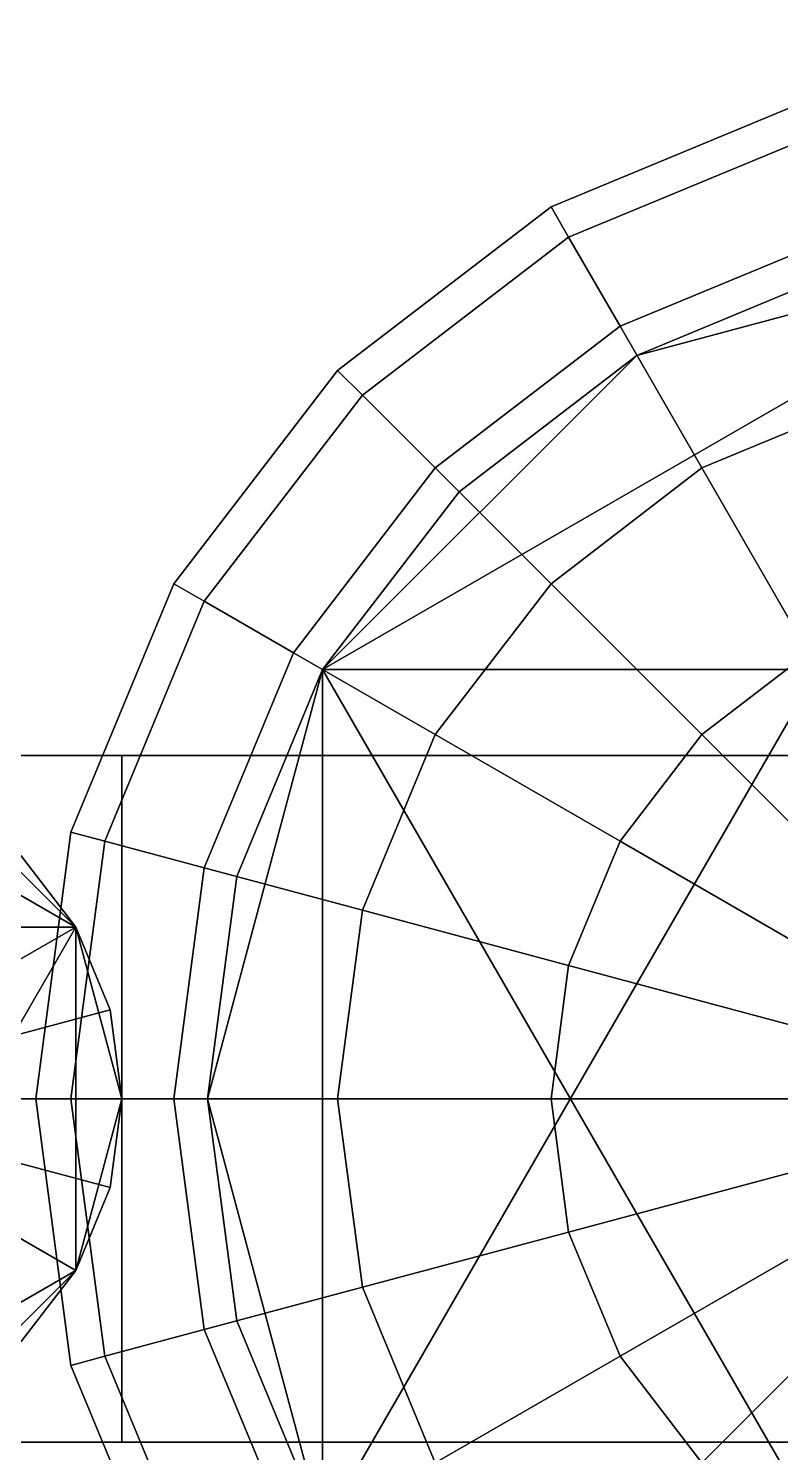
# Model space of a CAD drawing. Header units: metres. Extents: x -80 to 80, y -80 to 80.
# Drawn here: x -12.09 to -3.33, y -4.12 to 12.47 of the extents above; entities that cross this region are included whole.
import ezdxf

# ---------------------------------------------------------------- set-up
doc = ezdxf.new("R2010")
doc.units = ezdxf.units.M
for name, color, linetype in [('ARM_BASE', 3, 'Continuous'), ('ARM_GRIPPER', 6, 'Continuous'), ('ARM_JOINT', 5, 'Continuous'), ('ARM_LINK', 1, 'Continuous')]:
    doc.layers.add(name, color=color, linetype=linetype)

msp = doc.modelspace()

# ---------------------------------------------------------------- linework, layer by layer
at = {"layer": 'ARM_BASE'}
for points in [[(-80, -80), (-80, 80), (80, 80), (80, -80)], [(-80, -80, 90), (80, -80, 90), (80, 80, 90), (-80, 80, 90)]]:
    msp.add_3dface(points, dxfattribs=at)
at = {"layer": 'ARM_GRIPPER'}
for points in [[(-23, -4, 590), (-23, 4, 590), (23, 4, 590), (23, -4, 590)], [(-23, 4, 590), (-23, 4, 598), (23, 4, 598), (23, 4, 590)], [(-23, -4, 598), (23, -4, 598), (23, 4, 598), (-23, 4, 598)], [(-19, -4, 598), (-19, 4, 598), (-11, 4, 598), (-11, -4, 598)], [(-19, 4, 598), (-19, 4, 638), (-11, 4, 638), (-11, 4, 598)], [(-19, -4, 638), (-11, -4, 638), (-11, 4, 638), (-19, 4, 638)], [(-18.464, 2, 638), (-15, 4, 638), (-11.536, 2, 638)], [(-15, 4, 638), (-13, 3.464, 638), (-11.536, 2, 638)], [(-11, -4, 598), (-11, 4, 598), (-11, 4, 638), (-11, -4, 638)], [(-13, 3.464, 638), (-12.172, 2.828, 638), (-11.536, 2, 638)], [(-11.536, 2, 638), (-12.172, 2.828, 638), (-14.151, 0.849, 653), (-13.961, 0.6, 653)], [(-11.536, 2, 638), (-15, -4, 638), (-18.464, 2, 638)], [(-11.536, 2, 638), (-11.536, -2, 638), (-15, -4, 638)], [(-11.136, 1.035, 638), (-11.536, 2, 638), (-13.961, 0.6, 653), (-13.841, 0.311, 653)], [(-11.536, 2, 638), (-11.136, 1.035, 638), (-11, 0, 638)], [(-11.536, 2, 638), (-11, 0, 638), (-11.536, -2, 638)], [(-11, 0, 638), (-11.136, 1.035, 638), (-13.841, 0.311, 653), (-13.8, 0, 653)], [(-11.136, -1.035, 638), (-11, 0, 638), (-13.8, 0, 653), (-13.841, -0.311, 653)], [(-11, 0, 638), (-11.136, -1.035, 638), (-11.536, -2, 638)], [(-11.536, -2, 638), (-11.136, -1.035, 638), (-13.841, -0.311, 653), (-13.961, -0.6, 653)], [(-12.172, -2.828, 638), (-11.536, -2, 638), (-13.961, -0.6, 653), (-14.151, -0.849, 653)], [(-11.536, -2, 638), (-13, -3.464, 638), (-15, -4, 638)], [(-11.536, -2, 638), (-12.172, -2.828, 638), (-13, -3.464, 638)], [(-23, -4, 590), (23, -4, 590), (23, -4, 598), (-23, -4, 598)], [(-19, -4, 598), (-11, -4, 598), (-11, -4, 638), (-19, -4, 638)]]:
    msp.add_3dface(points, dxfattribs=at)
at = {"layer": 'ARM_JOINT'}
for points in [[(-3, 11.196, 86.894), (-5.796, 10.038, 86.894), (-6, 10.392, 90), (-3.106, 11.591, 90)], [(-3.106, 11.591, 90), (-6, 10.392, 90), (-5.796, 10.038, 93.106), (-3, 11.196, 93.106)], [(-3, 11.196, 226.894), (-5.796, 10.038, 226.894), (-6, 10.392, 230), (-3.106, 11.591, 230)], [(-3.106, 11.591, 230), (-6, 10.392, 230), (-5.796, 10.038, 233.106), (-3, 11.196, 233.106)], [(-3, 11.196, 346.894), (-5.796, 10.038, 346.894), (-6, 10.392, 350), (-3.106, 11.591, 350)], [(-3.106, 11.591, 350), (-6, 10.392, 350), (-5.796, 10.038, 353.106), (-3, 11.196, 353.106)], [(-3, 11.196, 446.894), (-5.796, 10.038, 446.894), (-6, 10.392, 450), (-3.106, 11.591, 450)], [(-3.106, 11.591, 450), (-6, 10.392, 450), (-5.796, 10.038, 453.106), (-3, 11.196, 453.106)], [(-3, 11.196, 526.894), (-5.796, 10.038, 526.894), (-6, 10.392, 530), (-3.106, 11.591, 530)], [(-3.106, 11.591, 530), (-6, 10.392, 530), (-5.796, 10.038, 533.106), (-3, 11.196, 533.106)], [(-2.69, 10.038, 84), (-5.196, 9, 84), (-5.796, 10.038, 86.894), (-3, 11.196, 86.894)], [(-3, 11.196, 93.106), (-5.796, 10.038, 93.106), (-5.196, 9, 96), (-2.69, 10.038, 96)], [(-2.69, 10.038, 224), (-5.196, 9, 224), (-5.796, 10.038, 226.894), (-3, 11.196, 226.894)], [(-3, 11.196, 233.106), (-5.796, 10.038, 233.106), (-5.196, 9, 236), (-2.69, 10.038, 236)], [(-2.69, 10.038, 344), (-5.196, 9, 344), (-5.796, 10.038, 346.894), (-3, 11.196, 346.894)], [(-3, 11.196, 353.106), (-5.796, 10.038, 353.106), (-5.196, 9, 356), (-2.69, 10.038, 356)], [(-2.69, 10.038, 444), (-5.196, 9, 444), (-5.796, 10.038, 446.894), (-3, 11.196, 446.894)], [(-3, 11.196, 453.106), (-5.796, 10.038, 453.106), (-5.196, 9, 456), (-2.69, 10.038, 456)], [(-2.69, 10.038, 524), (-5.196, 9, 524), (-5.796, 10.038, 526.894), (-3, 11.196, 526.894)], [(-3, 11.196, 533.106), (-5.796, 10.038, 533.106), (-5.196, 9, 536), (-2.69, 10.038, 536)], [(-5.796, 10.038, 86.894), (-8.196, 8.196, 86.894), (-8.485, 8.485, 90), (-6, 10.392, 90)], [(-6, 10.392, 90), (-8.485, 8.485, 90), (-8.196, 8.196, 93.106), (-5.796, 10.038, 93.106)], [(-5.796, 10.038, 226.894), (-8.196, 8.196, 226.894), (-8.485, 8.485, 230), (-6, 10.392, 230)], [(-6, 10.392, 230), (-8.485, 8.485, 230), (-8.196, 8.196, 233.106), (-5.796, 10.038, 233.106)], [(-5.796, 10.038, 346.894), (-8.196, 8.196, 346.894), (-8.485, 8.485, 350), (-6, 10.392, 350)], [(-6, 10.392, 350), (-8.485, 8.485, 350), (-8.196, 8.196, 353.106), (-5.796, 10.038, 353.106)], [(-5.796, 10.038, 446.894), (-8.196, 8.196, 446.894), (-8.485, 8.485, 450), (-6, 10.392, 450)], [(-6, 10.392, 450), (-8.485, 8.485, 450), (-8.196, 8.196, 453.106), (-5.796, 10.038, 453.106)], [(-5.796, 10.038, 526.894), (-8.196, 8.196, 526.894), (-8.485, 8.485, 530), (-6, 10.392, 530)], [(-6, 10.392, 530), (-8.485, 8.485, 530), (-8.196, 8.196, 533.106), (-5.796, 10.038, 533.106)], [(-5.196, 9, 84), (-7.348, 7.348, 84), (-8.196, 8.196, 86.894), (-5.796, 10.038, 86.894)], [(-5.796, 10.038, 93.106), (-8.196, 8.196, 93.106), (-7.348, 7.348, 96), (-5.196, 9, 96)], [(-5.196, 9, 224), (-7.348, 7.348, 224), (-8.196, 8.196, 226.894), (-5.796, 10.038, 226.894)], [(-5.796, 10.038, 233.106), (-8.196, 8.196, 233.106), (-7.348, 7.348, 236), (-5.196, 9, 236)], [(-5.196, 9, 344), (-7.348, 7.348, 344), (-8.196, 8.196, 346.894), (-5.796, 10.038, 346.894)], [(-5.796, 10.038, 353.106), (-8.196, 8.196, 353.106), (-7.348, 7.348, 356), (-5.196, 9, 356)], [(-5.196, 9, 444), (-7.348, 7.348, 444), (-8.196, 8.196, 446.894), (-5.796, 10.038, 446.894)], [(-5.796, 10.038, 453.106), (-8.196, 8.196, 453.106), (-7.348, 7.348, 456), (-5.196, 9, 456)], [(-5.196, 9, 524), (-7.348, 7.348, 524), (-8.196, 8.196, 526.894), (-5.796, 10.038, 526.894)], [(-5.796, 10.038, 533.106), (-8.196, 8.196, 533.106), (-7.348, 7.348, 536), (-5.196, 9, 536)], [(-2.196, 8.196, 81.515), (-4.243, 7.348, 81.515), (-5.196, 9, 84), (-2.69, 10.038, 84)], [(-2.69, 10.038, 96), (-5.196, 9, 96), (-4.243, 7.348, 98.485), (-2.196, 8.196, 98.485)], [(-2.196, 8.196, 221.515), (-4.243, 7.348, 221.515), (-5.196, 9, 224), (-2.69, 10.038, 224)], [(-2.69, 10.038, 236), (-5.196, 9, 236), (-4.243, 7.348, 238.485), (-2.196, 8.196, 238.485)], [(-2.196, 8.196, 341.515), (-4.243, 7.348, 341.515), (-5.196, 9, 344), (-2.69, 10.038, 344)], [(-2.69, 10.038, 356), (-5.196, 9, 356), (-4.243, 7.348, 358.485), (-2.196, 8.196, 358.485)], [(-2.196, 8.196, 441.515), (-4.243, 7.348, 441.515), (-5.196, 9, 444), (-2.69, 10.038, 444)], [(-2.69, 10.038, 456), (-5.196, 9, 456), (-4.243, 7.348, 458.485), (-2.196, 8.196, 458.485)], [(-2.196, 8.196, 521.515), (-4.243, 7.348, 521.515), (-5.196, 9, 524), (-2.69, 10.038, 524)], [(-2.69, 10.038, 536), (-5.196, 9, 536), (-4.243, 7.348, 538.485), (-2.196, 8.196, 538.485)], [(-4.243, 7.348, 81.515), (-6, 6, 81.515), (-7.348, 7.348, 84), (-5.196, 9, 84)], [(-5.196, 9, 96), (-7.348, 7.348, 96), (-6, 6, 98.485), (-4.243, 7.348, 98.485)], [(-4.243, 7.348, 221.515), (-6, 6, 221.515), (-7.348, 7.348, 224), (-5.196, 9, 224)], [(-5.196, 9, 236), (-7.348, 7.348, 236), (-6, 6, 238.485), (-4.243, 7.348, 238.485)], [(-4.243, 7.348, 341.515), (-6, 6, 341.515), (-7.348, 7.348, 344), (-5.196, 9, 344)], [(-5.196, 9, 356), (-7.348, 7.348, 356), (-6, 6, 358.485), (-4.243, 7.348, 358.485)], [(-4.243, 7.348, 441.515), (-6, 6, 441.515), (-7.348, 7.348, 444), (-5.196, 9, 444)], [(-5.196, 9, 456), (-7.348, 7.348, 456), (-6, 6, 458.485), (-4.243, 7.348, 458.485)], [(-4.243, 7.348, 521.515), (-6, 6, 521.515), (-7.348, 7.348, 524), (-5.196, 9, 524)], [(-5.196, 9, 536), (-7.348, 7.348, 536), (-6, 6, 538.485), (-4.243, 7.348, 538.485)], [(-8.196, 8.196, 86.894), (-10.038, 5.796, 86.894), (-10.392, 6, 90), (-8.485, 8.485, 90)], [(-8.485, 8.485, 90), (-10.392, 6, 90), (-10.038, 5.796, 93.106), (-8.196, 8.196, 93.106)], [(-8.196, 8.196, 226.894), (-10.038, 5.796, 226.894), (-10.392, 6, 230), (-8.485, 8.485, 230)], [(-8.485, 8.485, 230), (-10.392, 6, 230), (-10.038, 5.796, 233.106), (-8.196, 8.196, 233.106)], [(-8.196, 8.196, 346.894), (-10.038, 5.796, 346.894), (-10.392, 6, 350), (-8.485, 8.485, 350)], [(-8.485, 8.485, 350), (-10.392, 6, 350), (-10.038, 5.796, 353.106), (-8.196, 8.196, 353.106)], [(-8.196, 8.196, 446.894), (-10.038, 5.796, 446.894), (-10.392, 6, 450), (-8.485, 8.485, 450)], [(-8.485, 8.485, 450), (-10.392, 6, 450), (-10.038, 5.796, 453.106), (-8.196, 8.196, 453.106)], [(-8.196, 8.196, 526.894), (-10.038, 5.796, 526.894), (-10.392, 6, 530), (-8.485, 8.485, 530)], [(-8.485, 8.485, 530), (-10.392, 6, 530), (-10.038, 5.796, 533.106), (-8.196, 8.196, 533.106)], [(-7.348, 7.348, 84), (-9, 5.196, 84), (-10.038, 5.796, 86.894), (-8.196, 8.196, 86.894)], [(-8.196, 8.196, 93.106), (-10.038, 5.796, 93.106), (-9, 5.196, 96), (-7.348, 7.348, 96)], [(-7.348, 7.348, 224), (-9, 5.196, 224), (-10.038, 5.796, 226.894), (-8.196, 8.196, 226.894)], [(-8.196, 8.196, 233.106), (-10.038, 5.796, 233.106), (-9, 5.196, 236), (-7.348, 7.348, 236)], [(-7.348, 7.348, 344), (-9, 5.196, 344), (-10.038, 5.796, 346.894), (-8.196, 8.196, 346.894)], [(-8.196, 8.196, 353.106), (-10.038, 5.796, 353.106), (-9, 5.196, 356), (-7.348, 7.348, 356)], [(-7.348, 7.348, 444), (-9, 5.196, 444), (-10.038, 5.796, 446.894), (-8.196, 8.196, 446.894)], [(-8.196, 8.196, 453.106), (-10.038, 5.796, 453.106), (-9, 5.196, 456), (-7.348, 7.348, 456)], [(-7.348, 7.348, 524), (-9, 5.196, 524), (-10.038, 5.796, 526.894), (-8.196, 8.196, 526.894)], [(-8.196, 8.196, 533.106), (-10.038, 5.796, 533.106), (-9, 5.196, 536), (-7.348, 7.348, 536)], [(-1.553, 5.796, 79.608), (-3, 5.196, 79.608), (-4.243, 7.348, 81.515), (-2.196, 8.196, 81.515)], [(-2.196, 8.196, 98.485), (-4.243, 7.348, 98.485), (-3, 5.196, 100.392), (-1.553, 5.796, 100.392)], [(-1.553, 5.796, 219.608), (-3, 5.196, 219.608), (-4.243, 7.348, 221.515), (-2.196, 8.196, 221.515)], [(-2.196, 8.196, 238.485), (-4.243, 7.348, 238.485), (-3, 5.196, 240.392), (-1.553, 5.796, 240.392)], [(-1.553, 5.796, 339.608), (-3, 5.196, 339.608), (-4.243, 7.348, 341.515), (-2.196, 8.196, 341.515)], [(-2.196, 8.196, 358.485), (-4.243, 7.348, 358.485), (-3, 5.196, 360.392), (-1.553, 5.796, 360.392)], [(-1.553, 5.796, 439.608), (-3, 5.196, 439.608), (-4.243, 7.348, 441.515), (-2.196, 8.196, 441.515)], [(-2.196, 8.196, 458.485), (-4.243, 7.348, 458.485), (-3, 5.196, 460.392), (-1.553, 5.796, 460.392)], [(-1.553, 5.796, 519.608), (-3, 5.196, 519.608), (-4.243, 7.348, 521.515), (-2.196, 8.196, 521.515)], [(-2.196, 8.196, 538.485), (-4.243, 7.348, 538.485), (-3, 5.196, 540.392), (-1.553, 5.796, 540.392)], [(-6, 6, 81.515), (-7.348, 4.243, 81.515), (-9, 5.196, 84), (-7.348, 7.348, 84)], [(-7.348, 7.348, 96), (-9, 5.196, 96), (-7.348, 4.243, 98.485), (-6, 6, 98.485)], [(-6, 6, 221.515), (-7.348, 4.243, 221.515), (-9, 5.196, 224), (-7.348, 7.348, 224)], [(-7.348, 7.348, 236), (-9, 5.196, 236), (-7.348, 4.243, 238.485), (-6, 6, 238.485)], [(-6, 6, 341.515), (-7.348, 4.243, 341.515), (-9, 5.196, 344), (-7.348, 7.348, 344)], [(-7.348, 7.348, 356), (-9, 5.196, 356), (-7.348, 4.243, 358.485), (-6, 6, 358.485)], [(-6, 6, 441.515), (-7.348, 4.243, 441.515), (-9, 5.196, 444), (-7.348, 7.348, 444)], [(-7.348, 7.348, 456), (-9, 5.196, 456), (-7.348, 4.243, 458.485), (-6, 6, 458.485)], [(-6, 6, 521.515), (-7.348, 4.243, 521.515), (-9, 5.196, 524), (-7.348, 7.348, 524)], [(-7.348, 7.348, 536), (-9, 5.196, 536), (-7.348, 4.243, 538.485), (-6, 6, 538.485)], [(-3, 5.196, 79.608), (-4.243, 4.243, 79.608), (-6, 6, 81.515), (-4.243, 7.348, 81.515)], [(-4.243, 7.348, 98.485), (-6, 6, 98.485), (-4.243, 4.243, 100.392), (-3, 5.196, 100.392)], [(-3, 5.196, 219.608), (-4.243, 4.243, 219.608), (-6, 6, 221.515), (-4.243, 7.348, 221.515)], [(-4.243, 7.348, 238.485), (-6, 6, 238.485), (-4.243, 4.243, 240.392), (-3, 5.196, 240.392)], [(-3, 5.196, 339.608), (-4.243, 4.243, 339.608), (-6, 6, 341.515), (-4.243, 7.348, 341.515)], [(-4.243, 7.348, 358.485), (-6, 6, 358.485), (-4.243, 4.243, 360.392), (-3, 5.196, 360.392)], [(-3, 5.196, 439.608), (-4.243, 4.243, 439.608), (-6, 6, 441.515), (-4.243, 7.348, 441.515)], [(-4.243, 7.348, 458.485), (-6, 6, 458.485), (-4.243, 4.243, 460.392), (-3, 5.196, 460.392)], [(-3, 5.196, 519.608), (-4.243, 4.243, 519.608), (-6, 6, 521.515), (-4.243, 7.348, 521.515)], [(-4.243, 7.348, 538.485), (-6, 6, 538.485), (-4.243, 4.243, 540.392), (-3, 5.196, 540.392)], [(-10.038, 5.796, 86.894), (-11.196, 3, 86.894), (-11.591, 3.106, 90), (-10.392, 6, 90)], [(-10.392, 6, 90), (-11.591, 3.106, 90), (-11.196, 3, 93.106), (-10.038, 5.796, 93.106)], [(-10.038, 5.796, 226.894), (-11.196, 3, 226.894), (-11.591, 3.106, 230), (-10.392, 6, 230)], [(-10.392, 6, 230), (-11.591, 3.106, 230), (-11.196, 3, 233.106), (-10.038, 5.796, 233.106)], [(-10.038, 5.796, 346.894), (-11.196, 3, 346.894), (-11.591, 3.106, 350), (-10.392, 6, 350)], [(-10.392, 6, 350), (-11.591, 3.106, 350), (-11.196, 3, 353.106), (-10.038, 5.796, 353.106)], [(-10.038, 5.796, 446.894), (-11.196, 3, 446.894), (-11.591, 3.106, 450), (-10.392, 6, 450)], [(-10.392, 6, 450), (-11.591, 3.106, 450), (-11.196, 3, 453.106), (-10.038, 5.796, 453.106)], [(-10.038, 5.796, 526.894), (-11.196, 3, 526.894), (-11.591, 3.106, 530), (-10.392, 6, 530)], [(-10.392, 6, 530), (-11.591, 3.106, 530), (-11.196, 3, 533.106), (-10.038, 5.796, 533.106)], [(-4.243, 4.243, 79.608), (-5.196, 3, 79.608), (-7.348, 4.243, 81.515), (-6, 6, 81.515)], [(-6, 6, 98.485), (-7.348, 4.243, 98.485), (-5.196, 3, 100.392), (-4.243, 4.243, 100.392)], [(-4.243, 4.243, 219.608), (-5.196, 3, 219.608), (-7.348, 4.243, 221.515), (-6, 6, 221.515)], [(-6, 6, 238.485), (-7.348, 4.243, 238.485), (-5.196, 3, 240.392), (-4.243, 4.243, 240.392)], [(-4.243, 4.243, 339.608), (-5.196, 3, 339.608), (-7.348, 4.243, 341.515), (-6, 6, 341.515)], [(-6, 6, 358.485), (-7.348, 4.243, 358.485), (-5.196, 3, 360.392), (-4.243, 4.243, 360.392)], [(-4.243, 4.243, 439.608), (-5.196, 3, 439.608), (-7.348, 4.243, 441.515), (-6, 6, 441.515)], [(-6, 6, 458.485), (-7.348, 4.243, 458.485), (-5.196, 3, 460.392), (-4.243, 4.243, 460.392)], [(-4.243, 4.243, 519.608), (-5.196, 3, 519.608), (-7.348, 4.243, 521.515), (-6, 6, 521.515)], [(-6, 6, 538.485), (-7.348, 4.243, 538.485), (-5.196, 3, 540.392), (-4.243, 4.243, 540.392)], [(-9, 5.196, 84), (-10.038, 2.69, 84), (-11.196, 3, 86.894), (-10.038, 5.796, 86.894)], [(-10.038, 5.796, 93.106), (-11.196, 3, 93.106), (-10.038, 2.69, 96), (-9, 5.196, 96)], [(-9, 5.196, 224), (-10.038, 2.69, 224), (-11.196, 3, 226.894), (-10.038, 5.796, 226.894)], [(-10.038, 5.796, 233.106), (-11.196, 3, 233.106), (-10.038, 2.69, 236), (-9, 5.196, 236)], [(-9, 5.196, 344), (-10.038, 2.69, 344), (-11.196, 3, 346.894), (-10.038, 5.796, 346.894)], [(-10.038, 5.796, 353.106), (-11.196, 3, 353.106), (-10.038, 2.69, 356), (-9, 5.196, 356)], [(-9, 5.196, 444), (-10.038, 2.69, 444), (-11.196, 3, 446.894), (-10.038, 5.796, 446.894)], [(-10.038, 5.796, 453.106), (-11.196, 3, 453.106), (-10.038, 2.69, 456), (-9, 5.196, 456)], [(-9, 5.196, 524), (-10.038, 2.69, 524), (-11.196, 3, 526.894), (-10.038, 5.796, 526.894)], [(-10.038, 5.796, 533.106), (-11.196, 3, 533.106), (-10.038, 2.69, 536), (-9, 5.196, 536)], [(-7.348, 4.243, 81.515), (-8.196, 2.196, 81.515), (-10.038, 2.69, 84), (-9, 5.196, 84)], [(-9, 5.196, 96), (-10.038, 2.69, 96), (-8.196, 2.196, 98.485), (-7.348, 4.243, 98.485)], [(-7.348, 4.243, 221.515), (-8.196, 2.196, 221.515), (-10.038, 2.69, 224), (-9, 5.196, 224)], [(-9, 5.196, 236), (-10.038, 2.69, 236), (-8.196, 2.196, 238.485), (-7.348, 4.243, 238.485)], [(-7.348, 4.243, 341.515), (-8.196, 2.196, 341.515), (-10.038, 2.69, 344), (-9, 5.196, 344)], [(-9, 5.196, 356), (-10.038, 2.69, 356), (-8.196, 2.196, 358.485), (-7.348, 4.243, 358.485)], [(-7.348, 4.243, 441.515), (-8.196, 2.196, 441.515), (-10.038, 2.69, 444), (-9, 5.196, 444)], [(-9, 5.196, 456), (-10.038, 2.69, 456), (-8.196, 2.196, 458.485), (-7.348, 4.243, 458.485)], [(-7.348, 4.243, 521.515), (-8.196, 2.196, 521.515), (-10.038, 2.69, 524), (-9, 5.196, 524)], [(-9, 5.196, 536), (-10.038, 2.69, 536), (-8.196, 2.196, 538.485), (-7.348, 4.243, 538.485)], [(-1.553, 2.69, 78.409), (-2.196, 2.196, 78.409), (-4.243, 4.243, 79.608), (-3, 5.196, 79.608)], [(-3, 5.196, 100.392), (-4.243, 4.243, 100.392), (-2.196, 2.196, 101.591), (-1.553, 2.69, 101.591)], [(-1.553, 2.69, 218.409), (-2.196, 2.196, 218.409), (-4.243, 4.243, 219.608), (-3, 5.196, 219.608)], [(-3, 5.196, 240.392), (-4.243, 4.243, 240.392), (-2.196, 2.196, 241.591), (-1.553, 2.69, 241.591)], [(-1.553, 2.69, 338.409), (-2.196, 2.196, 338.409), (-4.243, 4.243, 339.608), (-3, 5.196, 339.608)], [(-3, 5.196, 360.392), (-4.243, 4.243, 360.392), (-2.196, 2.196, 361.591), (-1.553, 2.69, 361.591)], [(-1.553, 2.69, 438.409), (-2.196, 2.196, 438.409), (-4.243, 4.243, 439.608), (-3, 5.196, 439.608)], [(-3, 5.196, 460.392), (-4.243, 4.243, 460.392), (-2.196, 2.196, 461.591), (-1.553, 2.69, 461.591)], [(-1.553, 2.69, 518.409), (-2.196, 2.196, 518.409), (-4.243, 4.243, 519.608), (-3, 5.196, 519.608)], [(-3, 5.196, 540.392), (-4.243, 4.243, 540.392), (-2.196, 2.196, 541.591), (-1.553, 2.69, 541.591)], [(-5.196, 3, 79.608), (-5.796, 1.553, 79.608), (-8.196, 2.196, 81.515), (-7.348, 4.243, 81.515)], [(-7.348, 4.243, 98.485), (-8.196, 2.196, 98.485), (-5.796, 1.553, 100.392), (-5.196, 3, 100.392)], [(-5.196, 3, 219.608), (-5.796, 1.553, 219.608), (-8.196, 2.196, 221.515), (-7.348, 4.243, 221.515)], [(-7.348, 4.243, 238.485), (-8.196, 2.196, 238.485), (-5.796, 1.553, 240.392), (-5.196, 3, 240.392)], [(-5.196, 3, 339.608), (-5.796, 1.553, 339.608), (-8.196, 2.196, 341.515), (-7.348, 4.243, 341.515)], [(-7.348, 4.243, 358.485), (-8.196, 2.196, 358.485), (-5.796, 1.553, 360.392), (-5.196, 3, 360.392)], [(-5.196, 3, 439.608), (-5.796, 1.553, 439.608), (-8.196, 2.196, 441.515), (-7.348, 4.243, 441.515)], [(-7.348, 4.243, 458.485), (-8.196, 2.196, 458.485), (-5.796, 1.553, 460.392), (-5.196, 3, 460.392)], [(-5.196, 3, 519.608), (-5.796, 1.553, 519.608), (-8.196, 2.196, 521.515), (-7.348, 4.243, 521.515)], [(-7.348, 4.243, 538.485), (-8.196, 2.196, 538.485), (-5.796, 1.553, 540.392), (-5.196, 3, 540.392)], [(-2.196, 2.196, 78.409), (-2.69, 1.553, 78.409), (-5.196, 3, 79.608), (-4.243, 4.243, 79.608)], [(-4.243, 4.243, 100.392), (-5.196, 3, 100.392), (-2.69, 1.553, 101.591), (-2.196, 2.196, 101.591)], [(-2.196, 2.196, 218.409), (-2.69, 1.553, 218.409), (-5.196, 3, 219.608), (-4.243, 4.243, 219.608)], [(-4.243, 4.243, 240.392), (-5.196, 3, 240.392), (-2.69, 1.553, 241.591), (-2.196, 2.196, 241.591)], [(-2.196, 2.196, 338.409), (-2.69, 1.553, 338.409), (-5.196, 3, 339.608), (-4.243, 4.243, 339.608)], [(-4.243, 4.243, 360.392), (-5.196, 3, 360.392), (-2.69, 1.553, 361.591), (-2.196, 2.196, 361.591)], [(-2.196, 2.196, 438.409), (-2.69, 1.553, 438.409), (-5.196, 3, 439.608), (-4.243, 4.243, 439.608)], [(-4.243, 4.243, 460.392), (-5.196, 3, 460.392), (-2.69, 1.553, 461.591), (-2.196, 2.196, 461.591)], [(-2.196, 2.196, 518.409), (-2.69, 1.553, 518.409), (-5.196, 3, 519.608), (-4.243, 4.243, 519.608)], [(-4.243, 4.243, 540.392), (-5.196, 3, 540.392), (-2.69, 1.553, 541.591), (-2.196, 2.196, 541.591)], [(-11.196, 3, 86.894), (-11.591, 0, 86.894), (-12, 0, 90), (-11.591, 3.106, 90)], [(-11.591, 3.106, 90), (-12, 0, 90), (-11.591, 0, 93.106), (-11.196, 3, 93.106)], [(-11.196, 3, 226.894), (-11.591, 0, 226.894), (-12, 0, 230), (-11.591, 3.106, 230)], [(-11.591, 3.106, 230), (-12, 0, 230), (-11.591, 0, 233.106), (-11.196, 3, 233.106)], [(-11.196, 3, 346.894), (-11.591, 0, 346.894), (-12, 0, 350), (-11.591, 3.106, 350)], [(-11.591, 3.106, 350), (-12, 0, 350), (-11.591, 0, 353.106), (-11.196, 3, 353.106)], [(-11.196, 3, 446.894), (-11.591, 0, 446.894), (-12, 0, 450), (-11.591, 3.106, 450)], [(-11.591, 3.106, 450), (-12, 0, 450), (-11.591, 0, 453.106), (-11.196, 3, 453.106)], [(-11.196, 3, 526.894), (-11.591, 0, 526.894), (-12, 0, 530), (-11.591, 3.106, 530)], [(-11.591, 3.106, 530), (-12, 0, 530), (-11.591, 0, 533.106), (-11.196, 3, 533.106)], [(-10.038, 2.69, 84), (-10.392, 0, 84), (-11.591, 0, 86.894), (-11.196, 3, 86.894)], [(-11.196, 3, 93.106), (-11.591, 0, 93.106), (-10.392, 0, 96), (-10.038, 2.69, 96)], [(-10.038, 2.69, 224), (-10.392, 0, 224), (-11.591, 0, 226.894), (-11.196, 3, 226.894)], [(-11.196, 3, 233.106), (-11.591, 0, 233.106), (-10.392, 0, 236), (-10.038, 2.69, 236)], [(-10.038, 2.69, 344), (-10.392, 0, 344), (-11.591, 0, 346.894), (-11.196, 3, 346.894)], [(-11.196, 3, 353.106), (-11.591, 0, 353.106), (-10.392, 0, 356), (-10.038, 2.69, 356)], [(-10.038, 2.69, 444), (-10.392, 0, 444), (-11.591, 0, 446.894), (-11.196, 3, 446.894)], [(-11.196, 3, 453.106), (-11.591, 0, 453.106), (-10.392, 0, 456), (-10.038, 2.69, 456)], [(-10.038, 2.69, 524), (-10.392, 0, 524), (-11.591, 0, 526.894), (-11.196, 3, 526.894)], [(-11.196, 3, 533.106), (-11.591, 0, 533.106), (-10.392, 0, 536), (-10.038, 2.69, 536)], [(-2.69, 1.553, 78.409), (-3, 0.804, 78.409), (-5.796, 1.553, 79.608), (-5.196, 3, 79.608)], [(-5.196, 3, 100.392), (-5.796, 1.553, 100.392), (-3, 0.804, 101.591), (-2.69, 1.553, 101.591)], [(-2.69, 1.553, 218.409), (-3, 0.804, 218.409), (-5.796, 1.553, 219.608), (-5.196, 3, 219.608)], [(-5.196, 3, 240.392), (-5.796, 1.553, 240.392), (-3, 0.804, 241.591), (-2.69, 1.553, 241.591)], [(-2.69, 1.553, 338.409), (-3, 0.804, 338.409), (-5.796, 1.553, 339.608), (-5.196, 3, 339.608)], [(-5.196, 3, 360.392), (-5.796, 1.553, 360.392), (-3, 0.804, 361.591), (-2.69, 1.553, 361.591)], [(-2.69, 1.553, 438.409), (-3, 0.804, 438.409), (-5.796, 1.553, 439.608), (-5.196, 3, 439.608)], [(-5.196, 3, 460.392), (-5.796, 1.553, 460.392), (-3, 0.804, 461.591), (-2.69, 1.553, 461.591)], [(-2.69, 1.553, 518.409), (-3, 0.804, 518.409), (-5.796, 1.553, 519.608), (-5.196, 3, 519.608)], [(-5.196, 3, 540.392), (-5.796, 1.553, 540.392), (-3, 0.804, 541.591), (-2.69, 1.553, 541.591)], [(-8.196, 2.196, 81.515), (-8.485, 0, 81.515), (-10.392, 0, 84), (-10.038, 2.69, 84)], [(-10.038, 2.69, 96), (-10.392, 0, 96), (-8.485, 0, 98.485), (-8.196, 2.196, 98.485)], [(-8.196, 2.196, 221.515), (-8.485, 0, 221.515), (-10.392, 0, 224), (-10.038, 2.69, 224)], [(-10.038, 2.69, 236), (-10.392, 0, 236), (-8.485, 0, 238.485), (-8.196, 2.196, 238.485)], [(-8.196, 2.196, 341.515), (-8.485, 0, 341.515), (-10.392, 0, 344), (-10.038, 2.69, 344)], [(-10.038, 2.69, 356), (-10.392, 0, 356), (-8.485, 0, 358.485), (-8.196, 2.196, 358.485)], [(-8.196, 2.196, 441.515), (-8.485, 0, 441.515), (-10.392, 0, 444), (-10.038, 2.69, 444)], [(-10.038, 2.69, 456), (-10.392, 0, 456), (-8.485, 0, 458.485), (-8.196, 2.196, 458.485)], [(-8.196, 2.196, 521.515), (-8.485, 0, 521.515), (-10.392, 0, 524), (-10.038, 2.69, 524)], [(-10.038, 2.69, 536), (-10.392, 0, 536), (-8.485, 0, 538.485), (-8.196, 2.196, 538.485)], [(-5.796, 1.553, 79.608), (-6, 0, 79.608), (-8.485, 0, 81.515), (-8.196, 2.196, 81.515)], [(-8.196, 2.196, 98.485), (-8.485, 0, 98.485), (-6, 0, 100.392), (-5.796, 1.553, 100.392)], [(-5.796, 1.553, 219.608), (-6, 0, 219.608), (-8.485, 0, 221.515), (-8.196, 2.196, 221.515)], [(-8.196, 2.196, 238.485), (-8.485, 0, 238.485), (-6, 0, 240.392), (-5.796, 1.553, 240.392)], [(-5.796, 1.553, 339.608), (-6, 0, 339.608), (-8.485, 0, 341.515), (-8.196, 2.196, 341.515)], [(-8.196, 2.196, 358.485), (-8.485, 0, 358.485), (-6, 0, 360.392), (-5.796, 1.553, 360.392)], [(-5.796, 1.553, 439.608), (-6, 0, 439.608), (-8.485, 0, 441.515), (-8.196, 2.196, 441.515)], [(-8.196, 2.196, 458.485), (-8.485, 0, 458.485), (-6, 0, 460.392), (-5.796, 1.553, 460.392)], [(-5.796, 1.553, 519.608), (-6, 0, 519.608), (-8.485, 0, 521.515), (-8.196, 2.196, 521.515)], [(-8.196, 2.196, 538.485), (-8.485, 0, 538.485), (-6, 0, 540.392), (-5.796, 1.553, 540.392)], [(-3, 0.804, 78.409), (-3.106, 0, 78.409), (-6, 0, 79.608), (-5.796, 1.553, 79.608)], [(-5.796, 1.553, 100.392), (-6, 0, 100.392), (-3.106, 0, 101.591), (-3, 0.804, 101.591)], [(-3, 0.804, 218.409), (-3.106, 0, 218.409), (-6, 0, 219.608), (-5.796, 1.553, 219.608)], [(-5.796, 1.553, 240.392), (-6, 0, 240.392), (-3.106, 0, 241.591), (-3, 0.804, 241.591)], [(-3, 0.804, 338.409), (-3.106, 0, 338.409), (-6, 0, 339.608), (-5.796, 1.553, 339.608)], [(-5.796, 1.553, 360.392), (-6, 0, 360.392), (-3.106, 0, 361.591), (-3, 0.804, 361.591)], [(-3, 0.804, 438.409), (-3.106, 0, 438.409), (-6, 0, 439.608), (-5.796, 1.553, 439.608)], [(-5.796, 1.553, 460.392), (-6, 0, 460.392), (-3.106, 0, 461.591), (-3, 0.804, 461.591)], [(-3, 0.804, 518.409), (-3.106, 0, 518.409), (-6, 0, 519.608), (-5.796, 1.553, 519.608)], [(-5.796, 1.553, 540.392), (-6, 0, 540.392), (-3.106, 0, 541.591), (-3, 0.804, 541.591)], [(-11.591, 0, 86.894), (-11.196, -3, 86.894), (-11.591, -3.106, 90), (-12, 0, 90)], [(-12, 0, 90), (-11.591, -3.106, 90), (-11.196, -3, 93.106), (-11.591, 0, 93.106)], [(-11.591, 0, 226.894), (-11.196, -3, 226.894), (-11.591, -3.106, 230), (-12, 0, 230)], [(-12, 0, 230), (-11.591, -3.106, 230), (-11.196, -3, 233.106), (-11.591, 0, 233.106)], [(-11.591, 0, 346.894), (-11.196, -3, 346.894), (-11.591, -3.106, 350), (-12, 0, 350)], [(-12, 0, 350), (-11.591, -3.106, 350), (-11.196, -3, 353.106), (-11.591, 0, 353.106)], [(-11.591, 0, 446.894), (-11.196, -3, 446.894), (-11.591, -3.106, 450), (-12, 0, 450)], [(-12, 0, 450), (-11.591, -3.106, 450), (-11.196, -3, 453.106), (-11.591, 0, 453.106)], [(-11.591, 0, 526.894), (-11.196, -3, 526.894), (-11.591, -3.106, 530), (-12, 0, 530)], [(-12, 0, 530), (-11.591, -3.106, 530), (-11.196, -3, 533.106), (-11.591, 0, 533.106)], [(-10.392, 0, 84), (-10.038, -2.69, 84), (-11.196, -3, 86.894), (-11.591, 0, 86.894)], [(-11.591, 0, 93.106), (-11.196, -3, 93.106), (-10.038, -2.69, 96), (-10.392, 0, 96)], [(-10.392, 0, 224), (-10.038, -2.69, 224), (-11.196, -3, 226.894), (-11.591, 0, 226.894)], [(-11.591, 0, 233.106), (-11.196, -3, 233.106), (-10.038, -2.69, 236), (-10.392, 0, 236)], [(-10.392, 0, 344), (-10.038, -2.69, 344), (-11.196, -3, 346.894), (-11.591, 0, 346.894)], [(-11.591, 0, 353.106), (-11.196, -3, 353.106), (-10.038, -2.69, 356), (-10.392, 0, 356)], [(-10.392, 0, 444), (-10.038, -2.69, 444), (-11.196, -3, 446.894), (-11.591, 0, 446.894)], [(-11.591, 0, 453.106), (-11.196, -3, 453.106), (-10.038, -2.69, 456), (-10.392, 0, 456)], [(-10.392, 0, 524), (-10.038, -2.69, 524), (-11.196, -3, 526.894), (-11.591, 0, 526.894)], [(-11.591, 0, 533.106), (-11.196, -3, 533.106), (-10.038, -2.69, 536), (-10.392, 0, 536)], [(-8.485, 0, 81.515), (-8.196, -2.196, 81.515), (-10.038, -2.69, 84), (-10.392, 0, 84)], [(-10.392, 0, 96), (-10.038, -2.69, 96), (-8.196, -2.196, 98.485), (-8.485, 0, 98.485)], [(-8.485, 0, 221.515), (-8.196, -2.196, 221.515), (-10.038, -2.69, 224), (-10.392, 0, 224)], [(-10.392, 0, 236), (-10.038, -2.69, 236), (-8.196, -2.196, 238.485), (-8.485, 0, 238.485)], [(-8.485, 0, 341.515), (-8.196, -2.196, 341.515), (-10.038, -2.69, 344), (-10.392, 0, 344)], [(-10.392, 0, 356), (-10.038, -2.69, 356), (-8.196, -2.196, 358.485), (-8.485, 0, 358.485)], [(-8.485, 0, 441.515), (-8.196, -2.196, 441.515), (-10.038, -2.69, 444), (-10.392, 0, 444)], [(-10.392, 0, 456), (-10.038, -2.69, 456), (-8.196, -2.196, 458.485), (-8.485, 0, 458.485)], [(-8.485, 0, 521.515), (-8.196, -2.196, 521.515), (-10.038, -2.69, 524), (-10.392, 0, 524)], [(-10.392, 0, 536), (-10.038, -2.69, 536), (-8.196, -2.196, 538.485), (-8.485, 0, 538.485)], [(-6, 0, 79.608), (-5.796, -1.553, 79.608), (-8.196, -2.196, 81.515), (-8.485, 0, 81.515)], [(-8.485, 0, 98.485), (-8.196, -2.196, 98.485), (-5.796, -1.553, 100.392), (-6, 0, 100.392)], [(-6, 0, 219.608), (-5.796, -1.553, 219.608), (-8.196, -2.196, 221.515), (-8.485, 0, 221.515)], [(-8.485, 0, 238.485), (-8.196, -2.196, 238.485), (-5.796, -1.553, 240.392), (-6, 0, 240.392)], [(-6, 0, 339.608), (-5.796, -1.553, 339.608), (-8.196, -2.196, 341.515), (-8.485, 0, 341.515)], [(-8.485, 0, 358.485), (-8.196, -2.196, 358.485), (-5.796, -1.553, 360.392), (-6, 0, 360.392)], [(-6, 0, 439.608), (-5.796, -1.553, 439.608), (-8.196, -2.196, 441.515), (-8.485, 0, 441.515)], [(-8.485, 0, 458.485), (-8.196, -2.196, 458.485), (-5.796, -1.553, 460.392), (-6, 0, 460.392)], [(-6, 0, 519.608), (-5.796, -1.553, 519.608), (-8.196, -2.196, 521.515), (-8.485, 0, 521.515)], [(-8.485, 0, 538.485), (-8.196, -2.196, 538.485), (-5.796, -1.553, 540.392), (-6, 0, 540.392)], [(-3.106, 0, 78.409), (-3, -0.804, 78.409), (-5.796, -1.553, 79.608), (-6, 0, 79.608)], [(-6, 0, 100.392), (-5.796, -1.553, 100.392), (-3, -0.804, 101.591), (-3.106, 0, 101.591)], [(-3.106, 0, 218.409), (-3, -0.804, 218.409), (-5.796, -1.553, 219.608), (-6, 0, 219.608)], [(-6, 0, 240.392), (-5.796, -1.553, 240.392), (-3, -0.804, 241.591), (-3.106, 0, 241.591)], [(-3.106, 0, 338.409), (-3, -0.804, 338.409), (-5.796, -1.553, 339.608), (-6, 0, 339.608)], [(-6, 0, 360.392), (-5.796, -1.553, 360.392), (-3, -0.804, 361.591), (-3.106, 0, 361.591)], [(-3.106, 0, 438.409), (-3, -0.804, 438.409), (-5.796, -1.553, 439.608), (-6, 0, 439.608)], [(-6, 0, 460.392), (-5.796, -1.553, 460.392), (-3, -0.804, 461.591), (-3.106, 0, 461.591)], [(-3.106, 0, 518.409), (-3, -0.804, 518.409), (-5.796, -1.553, 519.608), (-6, 0, 519.608)], [(-6, 0, 540.392), (-5.796, -1.553, 540.392), (-3, -0.804, 541.591), (-3.106, 0, 541.591)], [(-3, -0.804, 78.409), (-2.69, -1.553, 78.409), (-5.196, -3, 79.608), (-5.796, -1.553, 79.608)], [(-5.796, -1.553, 100.392), (-5.196, -3, 100.392), (-2.69, -1.553, 101.591), (-3, -0.804, 101.591)], [(-3, -0.804, 218.409), (-2.69, -1.553, 218.409), (-5.196, -3, 219.608), (-5.796, -1.553, 219.608)], [(-5.796, -1.553, 240.392), (-5.196, -3, 240.392), (-2.69, -1.553, 241.591), (-3, -0.804, 241.591)], [(-3, -0.804, 338.409), (-2.69, -1.553, 338.409), (-5.196, -3, 339.608), (-5.796, -1.553, 339.608)], [(-5.796, -1.553, 360.392), (-5.196, -3, 360.392), (-2.69, -1.553, 361.591), (-3, -0.804, 361.591)], [(-3, -0.804, 438.409), (-2.69, -1.553, 438.409), (-5.196, -3, 439.608), (-5.796, -1.553, 439.608)], [(-5.796, -1.553, 460.392), (-5.196, -3, 460.392), (-2.69, -1.553, 461.591), (-3, -0.804, 461.591)], [(-3, -0.804, 518.409), (-2.69, -1.553, 518.409), (-5.196, -3, 519.608), (-5.796, -1.553, 519.608)], [(-5.796, -1.553, 540.392), (-5.196, -3, 540.392), (-2.69, -1.553, 541.591), (-3, -0.804, 541.591)], [(-5.796, -1.553, 79.608), (-5.196, -3, 79.608), (-7.348, -4.243, 81.515), (-8.196, -2.196, 81.515)], [(-8.196, -2.196, 98.485), (-7.348, -4.243, 98.485), (-5.196, -3, 100.392), (-5.796, -1.553, 100.392)], [(-5.796, -1.553, 219.608), (-5.196, -3, 219.608), (-7.348, -4.243, 221.515), (-8.196, -2.196, 221.515)], [(-8.196, -2.196, 238.485), (-7.348, -4.243, 238.485), (-5.196, -3, 240.392), (-5.796, -1.553, 240.392)], [(-5.796, -1.553, 339.608), (-5.196, -3, 339.608), (-7.348, -4.243, 341.515), (-8.196, -2.196, 341.515)], [(-8.196, -2.196, 358.485), (-7.348, -4.243, 358.485), (-5.196, -3, 360.392), (-5.796, -1.553, 360.392)], [(-5.796, -1.553, 439.608), (-5.196, -3, 439.608), (-7.348, -4.243, 441.515), (-8.196, -2.196, 441.515)], [(-8.196, -2.196, 458.485), (-7.348, -4.243, 458.485), (-5.196, -3, 460.392), (-5.796, -1.553, 460.392)], [(-5.796, -1.553, 519.608), (-5.196, -3, 519.608), (-7.348, -4.243, 521.515), (-8.196, -2.196, 521.515)], [(-8.196, -2.196, 538.485), (-7.348, -4.243, 538.485), (-5.196, -3, 540.392), (-5.796, -1.553, 540.392)], [(-2.69, -1.553, 78.409), (-2.196, -2.196, 78.409), (-4.243, -4.243, 79.608), (-5.196, -3, 79.608)], [(-5.196, -3, 100.392), (-4.243, -4.243, 100.392), (-2.196, -2.196, 101.591), (-2.69, -1.553, 101.591)], [(-2.69, -1.553, 218.409), (-2.196, -2.196, 218.409), (-4.243, -4.243, 219.608), (-5.196, -3, 219.608)], [(-5.196, -3, 240.392), (-4.243, -4.243, 240.392), (-2.196, -2.196, 241.591), (-2.69, -1.553, 241.591)], [(-2.69, -1.553, 338.409), (-2.196, -2.196, 338.409), (-4.243, -4.243, 339.608), (-5.196, -3, 339.608)], [(-5.196, -3, 360.392), (-4.243, -4.243, 360.392), (-2.196, -2.196, 361.591), (-2.69, -1.553, 361.591)], [(-2.69, -1.553, 438.409), (-2.196, -2.196, 438.409), (-4.243, -4.243, 439.608), (-5.196, -3, 439.608)], [(-5.196, -3, 460.392), (-4.243, -4.243, 460.392), (-2.196, -2.196, 461.591), (-2.69, -1.553, 461.591)], [(-2.69, -1.553, 518.409), (-2.196, -2.196, 518.409), (-4.243, -4.243, 519.608), (-5.196, -3, 519.608)], [(-5.196, -3, 540.392), (-4.243, -4.243, 540.392), (-2.196, -2.196, 541.591), (-2.69, -1.553, 541.591)], [(-8.196, -2.196, 81.515), (-7.348, -4.243, 81.515), (-9, -5.196, 84), (-10.038, -2.69, 84)], [(-10.038, -2.69, 96), (-9, -5.196, 96), (-7.348, -4.243, 98.485), (-8.196, -2.196, 98.485)], [(-8.196, -2.196, 221.515), (-7.348, -4.243, 221.515), (-9, -5.196, 224), (-10.038, -2.69, 224)], [(-10.038, -2.69, 236), (-9, -5.196, 236), (-7.348, -4.243, 238.485), (-8.196, -2.196, 238.485)], [(-8.196, -2.196, 341.515), (-7.348, -4.243, 341.515), (-9, -5.196, 344), (-10.038, -2.69, 344)], [(-10.038, -2.69, 356), (-9, -5.196, 356), (-7.348, -4.243, 358.485), (-8.196, -2.196, 358.485)], [(-8.196, -2.196, 441.515), (-7.348, -4.243, 441.515), (-9, -5.196, 444), (-10.038, -2.69, 444)], [(-10.038, -2.69, 456), (-9, -5.196, 456), (-7.348, -4.243, 458.485), (-8.196, -2.196, 458.485)], [(-8.196, -2.196, 521.515), (-7.348, -4.243, 521.515), (-9, -5.196, 524), (-10.038, -2.69, 524)], [(-10.038, -2.69, 536), (-9, -5.196, 536), (-7.348, -4.243, 538.485), (-8.196, -2.196, 538.485)], [(-2.196, -2.196, 78.409), (-1.553, -2.69, 78.409), (-3, -5.196, 79.608), (-4.243, -4.243, 79.608)], [(-4.243, -4.243, 100.392), (-3, -5.196, 100.392), (-1.553, -2.69, 101.591), (-2.196, -2.196, 101.591)], [(-2.196, -2.196, 218.409), (-1.553, -2.69, 218.409), (-3, -5.196, 219.608), (-4.243, -4.243, 219.608)], [(-4.243, -4.243, 240.392), (-3, -5.196, 240.392), (-1.553, -2.69, 241.591), (-2.196, -2.196, 241.591)], [(-2.196, -2.196, 338.409), (-1.553, -2.69, 338.409), (-3, -5.196, 339.608), (-4.243, -4.243, 339.608)], [(-4.243, -4.243, 360.392), (-3, -5.196, 360.392), (-1.553, -2.69, 361.591), (-2.196, -2.196, 361.591)], [(-2.196, -2.196, 438.409), (-1.553, -2.69, 438.409), (-3, -5.196, 439.608), (-4.243, -4.243, 439.608)], [(-4.243, -4.243, 460.392), (-3, -5.196, 460.392), (-1.553, -2.69, 461.591), (-2.196, -2.196, 461.591)], [(-2.196, -2.196, 518.409), (-1.553, -2.69, 518.409), (-3, -5.196, 519.608), (-4.243, -4.243, 519.608)], [(-4.243, -4.243, 540.392), (-3, -5.196, 540.392), (-1.553, -2.69, 541.591), (-2.196, -2.196, 541.591)], [(-10.038, -2.69, 84), (-9, -5.196, 84), (-10.038, -5.796, 86.894), (-11.196, -3, 86.894)], [(-11.196, -3, 93.106), (-10.038, -5.796, 93.106), (-9, -5.196, 96), (-10.038, -2.69, 96)], [(-10.038, -2.69, 224), (-9, -5.196, 224), (-10.038, -5.796, 226.894), (-11.196, -3, 226.894)], [(-11.196, -3, 233.106), (-10.038, -5.796, 233.106), (-9, -5.196, 236), (-10.038, -2.69, 236)], [(-10.038, -2.69, 344), (-9, -5.196, 344), (-10.038, -5.796, 346.894), (-11.196, -3, 346.894)], [(-11.196, -3, 353.106), (-10.038, -5.796, 353.106), (-9, -5.196, 356), (-10.038, -2.69, 356)], [(-10.038, -2.69, 444), (-9, -5.196, 444), (-10.038, -5.796, 446.894), (-11.196, -3, 446.894)], [(-11.196, -3, 453.106), (-10.038, -5.796, 453.106), (-9, -5.196, 456), (-10.038, -2.69, 456)], [(-10.038, -2.69, 524), (-9, -5.196, 524), (-10.038, -5.796, 526.894), (-11.196, -3, 526.894)], [(-11.196, -3, 533.106), (-10.038, -5.796, 533.106), (-9, -5.196, 536), (-10.038, -2.69, 536)], [(-11.196, -3, 86.894), (-10.038, -5.796, 86.894), (-10.392, -6, 90), (-11.591, -3.106, 90)], [(-11.591, -3.106, 90), (-10.392, -6, 90), (-10.038, -5.796, 93.106), (-11.196, -3, 93.106)], [(-11.196, -3, 226.894), (-10.038, -5.796, 226.894), (-10.392, -6, 230), (-11.591, -3.106, 230)], [(-11.591, -3.106, 230), (-10.392, -6, 230), (-10.038, -5.796, 233.106), (-11.196, -3, 233.106)], [(-11.196, -3, 346.894), (-10.038, -5.796, 346.894), (-10.392, -6, 350), (-11.591, -3.106, 350)], [(-11.591, -3.106, 350), (-10.392, -6, 350), (-10.038, -5.796, 353.106), (-11.196, -3, 353.106)], [(-11.196, -3, 446.894), (-10.038, -5.796, 446.894), (-10.392, -6, 450), (-11.591, -3.106, 450)], [(-11.591, -3.106, 450), (-10.392, -6, 450), (-10.038, -5.796, 453.106), (-11.196, -3, 453.106)], [(-11.196, -3, 526.894), (-10.038, -5.796, 526.894), (-10.392, -6, 530), (-11.591, -3.106, 530)], [(-11.591, -3.106, 530), (-10.392, -6, 530), (-10.038, -5.796, 533.106), (-11.196, -3, 533.106)], [(-5.196, -3, 79.608), (-4.243, -4.243, 79.608), (-6, -6, 81.515), (-7.348, -4.243, 81.515)], [(-7.348, -4.243, 98.485), (-6, -6, 98.485), (-4.243, -4.243, 100.392), (-5.196, -3, 100.392)], [(-5.196, -3, 219.608), (-4.243, -4.243, 219.608), (-6, -6, 221.515), (-7.348, -4.243, 221.515)], [(-7.348, -4.243, 238.485), (-6, -6, 238.485), (-4.243, -4.243, 240.392), (-5.196, -3, 240.392)], [(-5.196, -3, 339.608), (-4.243, -4.243, 339.608), (-6, -6, 341.515), (-7.348, -4.243, 341.515)], [(-7.348, -4.243, 358.485), (-6, -6, 358.485), (-4.243, -4.243, 360.392), (-5.196, -3, 360.392)], [(-5.196, -3, 439.608), (-4.243, -4.243, 439.608), (-6, -6, 441.515), (-7.348, -4.243, 441.515)], [(-7.348, -4.243, 458.485), (-6, -6, 458.485), (-4.243, -4.243, 460.392), (-5.196, -3, 460.392)], [(-5.196, -3, 519.608), (-4.243, -4.243, 519.608), (-6, -6, 521.515), (-7.348, -4.243, 521.515)], [(-7.348, -4.243, 538.485), (-6, -6, 538.485), (-4.243, -4.243, 540.392), (-5.196, -3, 540.392)]]:
    msp.add_3dface(points, dxfattribs=at)
at = {"layer": 'ARM_LINK'}
for points in [[(-8.66, 5, 90), (-5, 8.66, 90), (0, 10, 90)], [(-8.66, 5, 90), (0, 10, 90), (8.66, 5, 90)], [(0, 10, 230), (-5, 8.66, 230), (-8.66, 5, 230)], [(0, 10, 230), (-8.66, 5, 230), (-8.66, -5, 230)], [(8.66, -5, 230), (0, 10, 230), (-8.66, -5, 230)], [(-8.66, 5, 230), (-5, 8.66, 230), (0, 10, 230)], [(-8.66, 5, 230), (0, 10, 230), (8.66, 5, 230)], [(0, 10, 350), (-5, 8.66, 350), (-8.66, 5, 350)], [(0, 10, 350), (-8.66, 5, 350), (-8.66, -5, 350)], [(8.66, -5, 350), (0, 10, 350), (-8.66, -5, 350)], [(-8.66, 5, 350), (-5, 8.66, 350), (0, 10, 350)], [(-8.66, 5, 350), (0, 10, 350), (8.66, 5, 350)], [(0, 10, 450), (-5, 8.66, 450), (-8.66, 5, 450)], [(0, 10, 450), (-8.66, 5, 450), (-8.66, -5, 450)], [(8.66, -5, 450), (0, 10, 450), (-8.66, -5, 450)], [(-8.66, 5, 450), (-5, 8.66, 450), (0, 10, 450)], [(-8.66, 5, 450), (0, 10, 450), (8.66, 5, 450)], [(0, 10, 530), (-5, 8.66, 530), (-8.66, 5, 530)], [(0, 10, 530), (-8.66, 5, 530), (-8.66, -5, 530)], [(8.66, -5, 530), (0, 10, 530), (-8.66, -5, 530)], [(-8.66, 5, 530), (-5, 8.66, 530), (0, 10, 530)], [(-8.66, 5, 530), (0, 10, 530), (8.66, 5, 530)], [(0, 10, 590), (-5, 8.66, 590), (-8.66, 5, 590)], [(0, 10, 590), (-8.66, 5, 590), (-8.66, -5, 590)], [(8.66, -5, 590), (0, 10, 590), (-8.66, -5, 590)], [(-5, 8.66, 90), (-2.588, 9.659, 90), (0, 10, 90)], [(0, 10, 230), (-2.588, 9.659, 230), (-5, 8.66, 230)], [(-5, 8.66, 230), (-2.588, 9.659, 230), (0, 10, 230)], [(0, 10, 350), (-2.588, 9.659, 350), (-5, 8.66, 350)], [(-5, 8.66, 350), (-2.588, 9.659, 350), (0, 10, 350)], [(0, 10, 450), (-2.588, 9.659, 450), (-5, 8.66, 450)], [(-5, 8.66, 450), (-2.588, 9.659, 450), (0, 10, 450)], [(0, 10, 530), (-2.588, 9.659, 530), (-5, 8.66, 530)], [(-5, 8.66, 530), (-2.588, 9.659, 530), (0, 10, 530)], [(0, 10, 590), (-2.588, 9.659, 590), (-5, 8.66, 590)], [(-2.588, 9.659, 90), (-5, 8.66, 90), (-5, 8.66, 230), (-2.588, 9.659, 230)], [(-2.588, 9.659, 230), (-5, 8.66, 230), (-5, 8.66, 350), (-2.588, 9.659, 350)], [(-2.588, 9.659, 350), (-5, 8.66, 350), (-5, 8.66, 450), (-2.588, 9.659, 450)], [(-2.588, 9.659, 450), (-5, 8.66, 450), (-5, 8.66, 530), (-2.588, 9.659, 530)], [(-2.588, 9.659, 530), (-5, 8.66, 530), (-5, 8.66, 590), (-2.588, 9.659, 590)], [(-8.66, 5, 90), (-7.071, 7.071, 90), (-5, 8.66, 90)], [(-5, 8.66, 230), (-7.071, 7.071, 230), (-8.66, 5, 230)], [(-8.66, 5, 230), (-7.071, 7.071, 230), (-5, 8.66, 230)], [(-5, 8.66, 350), (-7.071, 7.071, 350), (-8.66, 5, 350)], [(-8.66, 5, 350), (-7.071, 7.071, 350), (-5, 8.66, 350)], [(-5, 8.66, 450), (-7.071, 7.071, 450), (-8.66, 5, 450)], [(-8.66, 5, 450), (-7.071, 7.071, 450), (-5, 8.66, 450)], [(-5, 8.66, 530), (-7.071, 7.071, 530), (-8.66, 5, 530)], [(-8.66, 5, 530), (-7.071, 7.071, 530), (-5, 8.66, 530)], [(-5, 8.66, 590), (-7.071, 7.071, 590), (-8.66, 5, 590)], [(-5, 8.66, 90), (-7.071, 7.071, 90), (-7.071, 7.071, 230), (-5, 8.66, 230)], [(-5, 8.66, 230), (-7.071, 7.071, 230), (-7.071, 7.071, 350), (-5, 8.66, 350)], [(-5, 8.66, 350), (-7.071, 7.071, 350), (-7.071, 7.071, 450), (-5, 8.66, 450)], [(-5, 8.66, 450), (-7.071, 7.071, 450), (-7.071, 7.071, 530), (-5, 8.66, 530)], [(-5, 8.66, 530), (-7.071, 7.071, 530), (-7.071, 7.071, 590), (-5, 8.66, 590)], [(-7.071, 7.071, 90), (-8.66, 5, 90), (-8.66, 5, 230), (-7.071, 7.071, 230)], [(-7.071, 7.071, 230), (-8.66, 5, 230), (-8.66, 5, 350), (-7.071, 7.071, 350)], [(-7.071, 7.071, 350), (-8.66, 5, 350), (-8.66, 5, 450), (-7.071, 7.071, 450)], [(-7.071, 7.071, 450), (-8.66, 5, 450), (-8.66, 5, 530), (-7.071, 7.071, 530)], [(-7.071, 7.071, 530), (-8.66, 5, 530), (-8.66, 5, 590), (-7.071, 7.071, 590)], [(-10, 0, 90), (-9.659, 2.588, 90), (-8.66, 5, 90)], [(-8.66, -5, 90), (-10, 0, 90), (-8.66, 5, 90)], [(-8.66, 5, 230), (-9.659, 2.588, 230), (-10, 0, 230)], [(-8.66, 5, 230), (-10, 0, 230), (-8.66, -5, 230)], [(-10, 0, 230), (-9.659, 2.588, 230), (-8.66, 5, 230)], [(-8.66, -5, 230), (-10, 0, 230), (-8.66, 5, 230)], [(-8.66, 5, 350), (-9.659, 2.588, 350), (-10, 0, 350)], [(-8.66, 5, 350), (-10, 0, 350), (-8.66, -5, 350)], [(-10, 0, 350), (-9.659, 2.588, 350), (-8.66, 5, 350)], [(-8.66, -5, 350), (-10, 0, 350), (-8.66, 5, 350)], [(-8.66, 5, 450), (-9.659, 2.588, 450), (-10, 0, 450)], [(-8.66, 5, 450), (-10, 0, 450), (-8.66, -5, 450)], [(-10, 0, 450), (-9.659, 2.588, 450), (-8.66, 5, 450)], [(-8.66, -5, 450), (-10, 0, 450), (-8.66, 5, 450)], [(-8.66, 5, 530), (-9.659, 2.588, 530), (-10, 0, 530)], [(-8.66, 5, 530), (-10, 0, 530), (-8.66, -5, 530)], [(-10, 0, 530), (-9.659, 2.588, 530), (-8.66, 5, 530)], [(-8.66, -5, 530), (-10, 0, 530), (-8.66, 5, 530)], [(-8.66, 5, 590), (-9.659, 2.588, 590), (-10, 0, 590)], [(-8.66, 5, 590), (-10, 0, 590), (-8.66, -5, 590)], [(-8.66, 5, 90), (-9.659, 2.588, 90), (-9.659, 2.588, 230), (-8.66, 5, 230)], [(-8.66, 5, 230), (-9.659, 2.588, 230), (-9.659, 2.588, 350), (-8.66, 5, 350)], [(-8.66, 5, 350), (-9.659, 2.588, 350), (-9.659, 2.588, 450), (-8.66, 5, 450)], [(-8.66, 5, 450), (-9.659, 2.588, 450), (-9.659, 2.588, 530), (-8.66, 5, 530)], [(-8.66, 5, 530), (-9.659, 2.588, 530), (-9.659, 2.588, 590), (-8.66, 5, 590)], [(0, -10, 90), (-8.66, -5, 90), (-8.66, 5, 90)], [(8.66, 5, 90), (0, -10, 90), (-8.66, 5, 90)], [(0, -10, 230), (-8.66, -5, 230), (-8.66, 5, 230)], [(8.66, 5, 230), (0, -10, 230), (-8.66, 5, 230)], [(0, -10, 350), (-8.66, -5, 350), (-8.66, 5, 350)], [(8.66, 5, 350), (0, -10, 350), (-8.66, 5, 350)], [(0, -10, 450), (-8.66, -5, 450), (-8.66, 5, 450)], [(8.66, 5, 450), (0, -10, 450), (-8.66, 5, 450)], [(0, -10, 530), (-8.66, -5, 530), (-8.66, 5, 530)], [(8.66, 5, 530), (0, -10, 530), (-8.66, 5, 530)], [(-9.659, 2.588, 90), (-10, 0, 90), (-10, 0, 230), (-9.659, 2.588, 230)], [(-9.659, 2.588, 230), (-10, 0, 230), (-10, 0, 350), (-9.659, 2.588, 350)], [(-9.659, 2.588, 350), (-10, 0, 350), (-10, 0, 450), (-9.659, 2.588, 450)], [(-9.659, 2.588, 450), (-10, 0, 450), (-10, 0, 530), (-9.659, 2.588, 530)], [(-9.659, 2.588, 530), (-10, 0, 530), (-10, 0, 590), (-9.659, 2.588, 590)], [(-8.66, -5, 90), (-9.659, -2.588, 90), (-10, 0, 90)], [(-10, 0, 90), (-9.659, -2.588, 90), (-9.659, -2.588, 230), (-10, 0, 230)], [(-10, 0, 230), (-9.659, -2.588, 230), (-8.66, -5, 230)], [(-8.66, -5, 230), (-9.659, -2.588, 230), (-10, 0, 230)], [(-10, 0, 230), (-9.659, -2.588, 230), (-9.659, -2.588, 350), (-10, 0, 350)], [(-10, 0, 350), (-9.659, -2.588, 350), (-8.66, -5, 350)], [(-8.66, -5, 350), (-9.659, -2.588, 350), (-10, 0, 350)], [(-10, 0, 350), (-9.659, -2.588, 350), (-9.659, -2.588, 450), (-10, 0, 450)], [(-10, 0, 450), (-9.659, -2.588, 450), (-8.66, -5, 450)], [(-8.66, -5, 450), (-9.659, -2.588, 450), (-10, 0, 450)], [(-10, 0, 450), (-9.659, -2.588, 450), (-9.659, -2.588, 530), (-10, 0, 530)], [(-10, 0, 530), (-9.659, -2.588, 530), (-8.66, -5, 530)], [(-8.66, -5, 530), (-9.659, -2.588, 530), (-10, 0, 530)], [(-10, 0, 530), (-9.659, -2.588, 530), (-9.659, -2.588, 590), (-10, 0, 590)], [(-10, 0, 590), (-9.659, -2.588, 590), (-8.66, -5, 590)], [(-9.659, -2.588, 90), (-8.66, -5, 90), (-8.66, -5, 230), (-9.659, -2.588, 230)], [(-9.659, -2.588, 230), (-8.66, -5, 230), (-8.66, -5, 350), (-9.659, -2.588, 350)], [(-9.659, -2.588, 350), (-8.66, -5, 350), (-8.66, -5, 450), (-9.659, -2.588, 450)], [(-9.659, -2.588, 450), (-8.66, -5, 450), (-8.66, -5, 530), (-9.659, -2.588, 530)], [(-9.659, -2.588, 530), (-8.66, -5, 530), (-8.66, -5, 590), (-9.659, -2.588, 590)]]:
    msp.add_3dface(points, dxfattribs=at)

doc.saveas('drawing.dxf')
